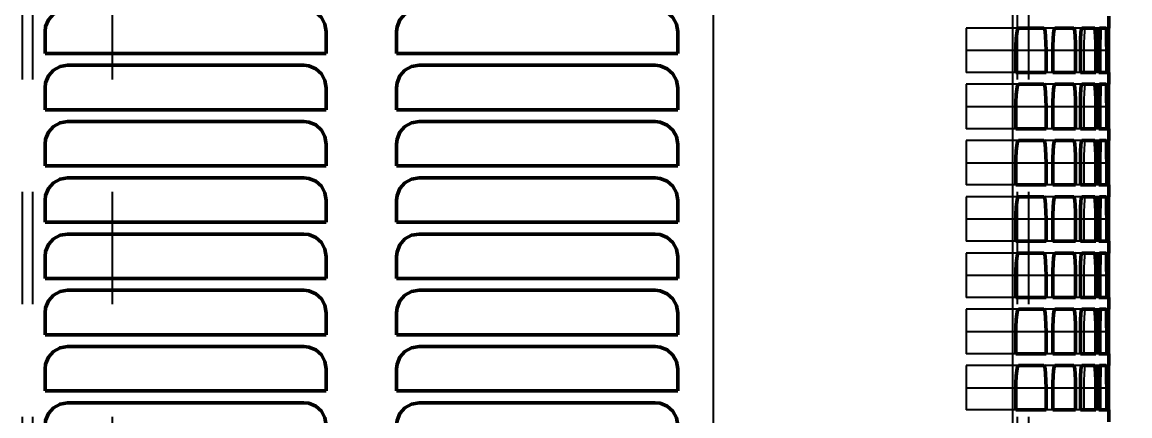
# Model space of a CAD drawing. Header units: inches. Extents: x 0 to 44.8, y 0 to 41.5.
# Drawn here: x 26.11 to 35.96, y 6.63 to 10.13 of the extents above; entities that cross this region are included whole.
import ezdxf

# ---------------------------------------------------------------- set-up
doc = ezdxf.new("R2010")
doc.units = ezdxf.units.IN
doc.header["$MEASUREMENT"] = 0
doc.linetypes.add('Dashed', pattern=[2, 1, -1])
for name, color, linetype, lineweight in [('AM_0', 7, 'Continuous', 50), ('AM_4', 3, 'Continuous', 25), ('AM_5', 3, 'Continuous', 25), ('AM_9', 6, 'Dashed', 25)]:
    doc.layers.add(name, color=color, linetype=linetype, lineweight=lineweight)
doc.dimstyles.get("Standard").update_dxf_attribs({"dimtxt": 0.18, "dimasz": 0.18, "dimexe": 0.18, "dimexo": 0.0625, "dimgap": 0.09, "dimtad": 0, "dimtih": 1, "dimtoh": 1, "dimdec": 4, "dimzin": 0, "dimdsep": 46, "dimtxsty": 'Standard', "dimcen": 0.09, "dimadec": 0, "dimazin": 0, "dimtfac": 1, "dimtdec": 4, "dimtofl": 0, "dimtmove": 0, "dimatfit": 3, "dimfxl": 1, "dimtolj": 1, "dimtzin": 0, "dimarcsym": 0})

# ---------------------------------------------------------------- blocks, each defined once
blk = doc.blocks.new('*D1')
at = {"layer": 'AM_5', "color": 0, "lineweight": -2}
for p, q in [((35.5, 41.5), (41.77, 41.5)), ((41.77, 39.5), (41.77, 26.3846)), ((41.77, 2), (41.77, 15.1154)), ((32.11, 0), (41.77, 0))]:
    blk.add_line(p, q, dxfattribs=at)
at = {"layer": 'AM_5', "color": 0}
for points in [[(42.1033, 39.5), (41.4367, 39.5), (41.77, 41.5)], [(41.4367, 2), (42.1033, 2), (41.77, 0)]]:
    blk.add_solid(points, dxfattribs=at)
at = {"layer": 'Defpoints', "color": 0}
for p in [(35.5, 41.5), (32.11, 0), (41.77, 0)]:
    blk.add_point(p, dxfattribs=at)
at = {"layer": 'AM_5', "color": 0, "insert": (41.77, 20.75), "char_height": 2, "attachment_point": 5, "rotation": 90}
blk.add_mtext('\\A1;41.5 in', dxfattribs=at)

msp = doc.modelspace()

# ---------------------------------------------------------------- linework, layer by layer
at = {"layer": 'AM_0'}
for p, q in [((35.77, 10.186), (35.77, 10.081)), ((26.311, 10.05), (26.311, 9.855)), ((28.811, 9.855), (28.811, 10.05)), ((29.436, 10.05), (29.436, 9.855)), ((31.936, 9.855), (31.936, 10.05)), ((35.19224, 10.081), (34.9658, 10.081)), ((35.4597, 10.081), (35.28911, 10.081)), ((35.64448, 10.081), (35.5294, 10.081)), ((35.74699, 10.081), (35.68716, 10.081)), ((35.77, 10.081), (35.76273, 10.081)), ((26.311, 9.855), (28.811, 9.855)), ((29.436, 9.855), (31.936, 9.855)), ((34.94226, 9.881), (34.94226, 9.686)), ((35.21185, 9.686), (35.21185, 9.881)), ((35.27091, 9.881), (35.27091, 9.686)), ((35.474, 9.686), (35.474, 9.881)), ((35.51649, 9.881), (35.51649, 9.686)), ((35.65351, 9.686), (35.65351, 9.881)), ((35.67953, 9.881), (35.67953, 9.686)), ((35.75075, 9.686), (35.75075, 9.881)), ((35.76035, 9.881), (35.76035, 9.686)), ((35.76593, 9.686), (35.76593, 9.881)), ((28.611, 9.75), (26.511, 9.75)), ((31.736, 9.75), (29.636, 9.75)), ((34.94226, 9.686), (35.21185, 9.686)), ((35.27091, 9.686), (35.474, 9.686)), ((35.51649, 9.686), (35.65351, 9.686)), ((35.67953, 9.686), (35.75075, 9.686)), ((35.76035, 9.686), (35.77, 9.686)), ((35.77, 9.686), (35.77, 9.581)), ((35.19224, 9.581), (34.9658, 9.581)), ((35.4597, 9.581), (35.28911, 9.581)), ((35.64448, 9.581), (35.5294, 9.581)), ((35.74699, 9.581), (35.68716, 9.581)), ((35.77, 9.581), (35.76273, 9.581)), ((26.311, 9.55), (26.311, 9.355)), ((28.811, 9.355), (28.811, 9.55)), ((29.436, 9.55), (29.436, 9.355)), ((31.936, 9.355), (31.936, 9.55)), ((34.94226, 9.381), (34.94226, 9.186)), ((35.21185, 9.186), (35.21185, 9.381)), ((35.27091, 9.381), (35.27091, 9.186)), ((35.474, 9.186), (35.474, 9.381)), ((35.51649, 9.381), (35.51649, 9.186)), ((35.65351, 9.186), (35.65351, 9.381)), ((35.67953, 9.381), (35.67953, 9.186)), ((35.75075, 9.186), (35.75075, 9.381)), ((35.76035, 9.381), (35.76035, 9.186)), ((35.76593, 9.186), (35.76593, 9.381)), ((26.311, 9.355), (28.811, 9.355)), ((29.436, 9.355), (31.936, 9.355)), ((28.611, 9.25), (26.511, 9.25)), ((31.736, 9.25), (29.636, 9.25)), ((34.94226, 9.186), (35.21185, 9.186)), ((35.27091, 9.186), (35.474, 9.186)), ((35.51649, 9.186), (35.65351, 9.186)), ((35.67953, 9.186), (35.75075, 9.186)), ((35.76035, 9.186), (35.77, 9.186)), ((35.77, 9.186), (35.77, 9.081)), ((35.19224, 9.081), (34.9658, 9.081)), ((35.4597, 9.081), (35.28911, 9.081)), ((35.64448, 9.081), (35.5294, 9.081)), ((35.74699, 9.081), (35.68716, 9.081)), ((35.77, 9.081), (35.76273, 9.081)), ((26.311, 9.05), (26.311, 8.855)), ((28.811, 8.855), (28.811, 9.05)), ((29.436, 9.05), (29.436, 8.855)), ((31.936, 8.855), (31.936, 9.05)), ((34.94226, 8.881), (34.94226, 8.686)), ((35.21185, 8.686), (35.21185, 8.881)), ((35.27091, 8.881), (35.27091, 8.686)), ((35.474, 8.686), (35.474, 8.881)), ((35.51649, 8.881), (35.51649, 8.686)), ((35.65351, 8.686), (35.65351, 8.881)), ((35.67953, 8.881), (35.67953, 8.686)), ((35.75075, 8.686), (35.75075, 8.881)), ((35.76035, 8.881), (35.76035, 8.686)), ((35.76593, 8.686), (35.76593, 8.881)), ((26.311, 8.855), (28.811, 8.855)), ((29.436, 8.855), (31.936, 8.855)), ((28.611, 8.75), (26.511, 8.75)), ((31.736, 8.75), (29.636, 8.75)), ((34.94226, 8.686), (35.21185, 8.686)), ((35.27091, 8.686), (35.474, 8.686)), ((35.51649, 8.686), (35.65351, 8.686)), ((35.67953, 8.686), (35.75075, 8.686)), ((35.76035, 8.686), (35.77, 8.686)), ((35.77, 8.686), (35.77, 8.581)), ((35.19224, 8.581), (34.9658, 8.581)), ((35.4597, 8.581), (35.28911, 8.581)), ((35.64448, 8.581), (35.5294, 8.581)), ((35.74699, 8.581), (35.68716, 8.581)), ((35.77, 8.581), (35.76273, 8.581)), ((26.311, 8.55), (26.311, 8.355)), ((28.811, 8.355), (28.811, 8.55)), ((29.436, 8.55), (29.436, 8.355)), ((31.936, 8.355), (31.936, 8.55)), ((34.94226, 8.381), (34.94226, 8.186)), ((35.21185, 8.186), (35.21185, 8.381)), ((35.27091, 8.381), (35.27091, 8.186)), ((35.474, 8.186), (35.474, 8.381)), ((35.51649, 8.381), (35.51649, 8.186)), ((35.65351, 8.186), (35.65351, 8.381)), ((35.67953, 8.381), (35.67953, 8.186)), ((35.75075, 8.186), (35.75075, 8.381)), ((35.76035, 8.381), (35.76035, 8.186)), ((35.76593, 8.186), (35.76593, 8.381)), ((26.311, 8.355), (28.811, 8.355)), ((29.436, 8.355), (31.936, 8.355)), ((28.611, 8.25), (26.511, 8.25)), ((31.736, 8.25), (29.636, 8.25)), ((34.94226, 8.186), (35.21185, 8.186)), ((35.27091, 8.186), (35.474, 8.186)), ((35.51649, 8.186), (35.65351, 8.186)), ((35.67953, 8.186), (35.75075, 8.186)), ((35.76035, 8.186), (35.77, 8.186)), ((35.77, 8.186), (35.77, 8.081)), ((35.19224, 8.081), (34.9658, 8.081)), ((35.4597, 8.081), (35.28911, 8.081)), ((35.64448, 8.081), (35.5294, 8.081)), ((35.74699, 8.081), (35.68716, 8.081)), ((35.77, 8.081), (35.76273, 8.081)), ((26.311, 8.05), (26.311, 7.855)), ((28.811, 7.855), (28.811, 8.05)), ((29.436, 8.05), (29.436, 7.855)), ((31.936, 7.855), (31.936, 8.05)), ((34.94226, 7.881), (34.94226, 7.686)), ((35.21185, 7.686), (35.21185, 7.881)), ((35.27091, 7.881), (35.27091, 7.686)), ((35.474, 7.686), (35.474, 7.881)), ((35.51649, 7.881), (35.51649, 7.686)), ((35.65351, 7.686), (35.65351, 7.881)), ((35.67953, 7.881), (35.67953, 7.686)), ((35.75075, 7.686), (35.75075, 7.881)), ((35.76035, 7.881), (35.76035, 7.686)), ((35.76593, 7.686), (35.76593, 7.881)), ((26.311, 7.855), (28.811, 7.855)), ((29.436, 7.855), (31.936, 7.855)), ((28.611, 7.75), (26.511, 7.75)), ((31.736, 7.75), (29.636, 7.75)), ((34.94226, 7.686), (35.21185, 7.686)), ((35.27091, 7.686), (35.474, 7.686)), ((35.51649, 7.686), (35.65351, 7.686)), ((35.67953, 7.686), (35.75075, 7.686)), ((35.76035, 7.686), (35.77, 7.686)), ((35.77, 7.686), (35.77, 7.581)), ((26.311, 7.55), (26.311, 7.355)), ((28.811, 7.355), (28.811, 7.55)), ((29.436, 7.55), (29.436, 7.355)), ((31.936, 7.355), (31.936, 7.55)), ((35.19224, 7.581), (34.9658, 7.581)), ((35.4597, 7.581), (35.28911, 7.581)), ((35.64448, 7.581), (35.5294, 7.581)), ((35.74699, 7.581), (35.68716, 7.581)), ((35.77, 7.581), (35.76273, 7.581)), ((26.311, 7.355), (28.811, 7.355)), ((29.436, 7.355), (31.936, 7.355)), ((34.94226, 7.381), (34.94226, 7.186)), ((35.21185, 7.186), (35.21185, 7.381)), ((35.27091, 7.381), (35.27091, 7.186)), ((35.474, 7.186), (35.474, 7.381)), ((35.51649, 7.381), (35.51649, 7.186)), ((35.65351, 7.186), (35.65351, 7.381)), ((35.67953, 7.381), (35.67953, 7.186)), ((35.75075, 7.186), (35.75075, 7.381)), ((35.76035, 7.381), (35.76035, 7.186)), ((35.76593, 7.186), (35.76593, 7.381)), ((28.611, 7.25), (26.511, 7.25)), ((31.736, 7.25), (29.636, 7.25)), ((34.94226, 7.186), (35.21185, 7.186)), ((35.27091, 7.186), (35.474, 7.186)), ((35.51649, 7.186), (35.65351, 7.186)), ((35.67953, 7.186), (35.75075, 7.186)), ((35.76035, 7.186), (35.77, 7.186)), ((35.77, 7.186), (35.77, 7.081)), ((26.311, 7.05), (26.311, 6.855)), ((28.811, 6.855), (28.811, 7.05)), ((29.436, 7.05), (29.436, 6.855)), ((31.936, 6.855), (31.936, 7.05)), ((35.19224, 7.081), (34.9658, 7.081)), ((35.4597, 7.081), (35.28911, 7.081)), ((35.64448, 7.081), (35.5294, 7.081)), ((35.74699, 7.081), (35.68716, 7.081)), ((35.77, 7.081), (35.76273, 7.081)), ((26.311, 6.855), (28.811, 6.855)), ((29.436, 6.855), (31.936, 6.855)), ((34.94226, 6.881), (34.94226, 6.686)), ((35.21185, 6.686), (35.21185, 6.881)), ((35.27091, 6.881), (35.27091, 6.686)), ((35.474, 6.686), (35.474, 6.881)), ((35.51649, 6.881), (35.51649, 6.686)), ((35.65351, 6.686), (35.65351, 6.881)), ((35.67953, 6.881), (35.67953, 6.686)), ((35.75075, 6.686), (35.75075, 6.881)), ((35.76035, 6.881), (35.76035, 6.686)), ((35.76593, 6.686), (35.76593, 6.881)), ((28.611, 6.75), (26.511, 6.75)), ((31.736, 6.75), (29.636, 6.75)), ((34.94226, 6.686), (35.21185, 6.686)), ((35.27091, 6.686), (35.474, 6.686)), ((35.51649, 6.686), (35.65351, 6.686)), ((35.67953, 6.686), (35.75075, 6.686)), ((35.76035, 6.686), (35.77, 6.686)), ((35.77, 6.686), (35.77, 6.581))]:
    msp.add_line(p, q, dxfattribs=at)
for points in [[(26.511, 10.25), (26.44468, 10.23868), (26.38582, 10.20598), (26.34117, 10.15563), (26.31577, 10.09343), (26.311, 10.05)], [(28.811, 10.05), (28.7998, 10.116), (28.76748, 10.17455), (28.71764, 10.2192), (28.65567, 10.24495), (28.611, 10.25)], [(29.636, 10.25), (29.56956, 10.23864), (29.51061, 10.20582), (29.46596, 10.15529), (29.44068, 10.09301), (29.436, 10.05)], [(31.936, 10.05), (31.92484, 10.11586), (31.89269, 10.1743), (31.84305, 10.21894), (31.78119, 10.24483), (31.736, 10.25)], [(34.9658, 10.081), (34.95801, 10.0696), (34.95106, 10.03665), (34.94579, 9.98596), (34.94281, 9.92359), (34.94226, 9.881)], [(35.21185, 9.881), (35.21076, 9.94697), (35.20761, 10.0055), (35.20275, 10.05014), (35.19666, 10.07592), (35.19224, 10.081)], [(35.28911, 10.081), (35.28311, 10.06965), (35.27775, 10.03686), (35.27366, 9.98638), (35.27134, 9.92412), (35.27091, 9.881)], [(35.474, 9.881), (35.4732, 9.94708), (35.4709, 10.0057), (35.46735, 10.05035), (35.4629, 10.07601), (35.4597, 10.081)], [(35.5294, 10.081), (35.52516, 10.06969), (35.52136, 10.03702), (35.51846, 9.9867), (35.51681, 9.92451), (35.51649, 9.881)], [(35.65351, 9.881), (35.65301, 9.94715), (35.65156, 10.00585), (35.64931, 10.0505), (35.6465, 10.07608), (35.64448, 10.081)], [(35.68716, 10.081), (35.68467, 10.06971), (35.68243, 10.03712), (35.68071, 9.9869), (35.67972, 9.92476), (35.67953, 9.881)], [(35.75075, 9.881), (35.75055, 9.94719), (35.74996, 10.00592), (35.74902, 10.05057), (35.74784, 10.07611), (35.74699, 10.081)], [(35.76273, 10.081), (35.76198, 10.06972), (35.76128, 10.03717), (35.76073, 9.987), (35.76041, 9.92489), (35.76035, 9.881)], [(35.76593, 9.881), (35.76603, 9.9472), (35.76629, 10.00594), (35.76667, 10.05059), (35.76712, 10.07612), (35.76742, 10.081)], [(26.511, 9.75), (26.44468, 9.73868), (26.38582, 9.70598), (26.34117, 9.65563), (26.31577, 9.59343), (26.311, 9.55)], [(28.811, 9.55), (28.7998, 9.616), (28.76748, 9.67455), (28.71764, 9.7192), (28.65567, 9.74495), (28.611, 9.75)], [(29.636, 9.75), (29.56956, 9.73864), (29.51061, 9.70582), (29.46596, 9.65529), (29.44068, 9.59301), (29.436, 9.55)], [(31.936, 9.55), (31.92484, 9.61586), (31.89269, 9.6743), (31.84305, 9.71894), (31.78119, 9.74483), (31.736, 9.75)], [(34.9658, 9.581), (34.95801, 9.5696), (34.95106, 9.53665), (34.94579, 9.48596), (34.94281, 9.42359), (34.94226, 9.381)], [(35.21185, 9.381), (35.21076, 9.44697), (35.20761, 9.5055), (35.20275, 9.55014), (35.19666, 9.57592), (35.19224, 9.581)], [(35.28911, 9.581), (35.28311, 9.56965), (35.27775, 9.53686), (35.27366, 9.48638), (35.27134, 9.42412), (35.27091, 9.381)], [(35.474, 9.381), (35.4732, 9.44708), (35.4709, 9.5057), (35.46735, 9.55035), (35.4629, 9.57601), (35.4597, 9.581)], [(35.5294, 9.581), (35.52516, 9.56969), (35.52136, 9.53702), (35.51846, 9.4867), (35.51681, 9.42451), (35.51649, 9.381)], [(35.65351, 9.381), (35.65301, 9.44715), (35.65156, 9.50585), (35.64931, 9.5505), (35.6465, 9.57608), (35.64448, 9.581)], [(35.68716, 9.581), (35.68467, 9.56971), (35.68243, 9.53712), (35.68071, 9.4869), (35.67972, 9.42476), (35.67953, 9.381)], [(35.75075, 9.381), (35.75055, 9.44719), (35.74996, 9.50592), (35.74902, 9.55057), (35.74784, 9.57611), (35.74699, 9.581)], [(35.76273, 9.581), (35.76198, 9.56972), (35.76128, 9.53717), (35.76073, 9.487), (35.76041, 9.42489), (35.76035, 9.381)], [(35.76593, 9.381), (35.76603, 9.4472), (35.76629, 9.50594), (35.76667, 9.55059), (35.76712, 9.57612), (35.76742, 9.581)], [(26.511, 9.25), (26.44468, 9.23868), (26.38582, 9.20598), (26.34117, 9.15563), (26.31577, 9.09343), (26.311, 9.05)], [(28.811, 9.05), (28.7998, 9.116), (28.76748, 9.17455), (28.71764, 9.2192), (28.65567, 9.24495), (28.611, 9.25)], [(29.636, 9.25), (29.56956, 9.23864), (29.51061, 9.20582), (29.46596, 9.15529), (29.44068, 9.09301), (29.436, 9.05)], [(31.936, 9.05), (31.92484, 9.11586), (31.89269, 9.1743), (31.84305, 9.21894), (31.78119, 9.24483), (31.736, 9.25)], [(34.9658, 9.081), (34.95801, 9.0696), (34.95106, 9.03665), (34.94579, 8.98596), (34.94281, 8.92359), (34.94226, 8.881)], [(35.21185, 8.881), (35.21076, 8.94697), (35.20761, 9.0055), (35.20275, 9.05014), (35.19666, 9.07592), (35.19224, 9.081)], [(35.28911, 9.081), (35.28311, 9.06965), (35.27775, 9.03686), (35.27366, 8.98638), (35.27134, 8.92412), (35.27091, 8.881)], [(35.474, 8.881), (35.4732, 8.94708), (35.4709, 9.0057), (35.46735, 9.05035), (35.4629, 9.07601), (35.4597, 9.081)], [(35.5294, 9.081), (35.52516, 9.06969), (35.52136, 9.03702), (35.51846, 8.9867), (35.51681, 8.92451), (35.51649, 8.881)], [(35.65351, 8.881), (35.65301, 8.94715), (35.65156, 9.00585), (35.64931, 9.0505), (35.6465, 9.07608), (35.64448, 9.081)], [(35.68716, 9.081), (35.68467, 9.06971), (35.68243, 9.03712), (35.68071, 8.9869), (35.67972, 8.92476), (35.67953, 8.881)], [(35.75075, 8.881), (35.75055, 8.94719), (35.74996, 9.00592), (35.74902, 9.05057), (35.74784, 9.07611), (35.74699, 9.081)], [(35.76273, 9.081), (35.76198, 9.06972), (35.76128, 9.03717), (35.76073, 8.987), (35.76041, 8.92489), (35.76035, 8.881)], [(35.76593, 8.881), (35.76603, 8.9472), (35.76629, 9.00594), (35.76667, 9.05059), (35.76712, 9.07612), (35.76742, 9.081)], [(26.511, 8.75), (26.44468, 8.73868), (26.38582, 8.70598), (26.34117, 8.65563), (26.31577, 8.59343), (26.311, 8.55)], [(28.811, 8.55), (28.7998, 8.616), (28.76748, 8.67455), (28.71764, 8.7192), (28.65567, 8.74495), (28.611, 8.75)], [(29.636, 8.75), (29.56956, 8.73864), (29.51061, 8.70582), (29.46596, 8.65529), (29.44068, 8.59301), (29.436, 8.55)], [(31.936, 8.55), (31.92484, 8.61586), (31.89269, 8.6743), (31.84305, 8.71894), (31.78119, 8.74483), (31.736, 8.75)], [(34.9658, 8.581), (34.95801, 8.5696), (34.95106, 8.53665), (34.94579, 8.48596), (34.94281, 8.42359), (34.94226, 8.381)], [(35.21185, 8.381), (35.21076, 8.44697), (35.20761, 8.5055), (35.20275, 8.55014), (35.19666, 8.57592), (35.19224, 8.581)], [(35.28911, 8.581), (35.28311, 8.56965), (35.27775, 8.53686), (35.27366, 8.48638), (35.27134, 8.42412), (35.27091, 8.381)], [(35.474, 8.381), (35.4732, 8.44708), (35.4709, 8.5057), (35.46735, 8.55035), (35.4629, 8.57601), (35.4597, 8.581)], [(35.5294, 8.581), (35.52516, 8.56969), (35.52136, 8.53702), (35.51846, 8.4867), (35.51681, 8.42451), (35.51649, 8.381)], [(35.65351, 8.381), (35.65301, 8.44715), (35.65156, 8.50585), (35.64931, 8.5505), (35.6465, 8.57608), (35.64448, 8.581)], [(35.68716, 8.581), (35.68467, 8.56971), (35.68243, 8.53712), (35.68071, 8.4869), (35.67972, 8.42476), (35.67953, 8.381)], [(35.75075, 8.381), (35.75055, 8.44719), (35.74996, 8.50592), (35.74902, 8.55057), (35.74784, 8.57611), (35.74699, 8.581)], [(35.76273, 8.581), (35.76198, 8.56972), (35.76128, 8.53717), (35.76073, 8.487), (35.76041, 8.42489), (35.76035, 8.381)], [(35.76593, 8.381), (35.76603, 8.4472), (35.76629, 8.50594), (35.76667, 8.55059), (35.76712, 8.57612), (35.76742, 8.581)], [(26.511, 8.25), (26.44468, 8.23868), (26.38582, 8.20598), (26.34117, 8.15563), (26.31577, 8.09343), (26.311, 8.05)], [(28.811, 8.05), (28.7998, 8.116), (28.76748, 8.17455), (28.71764, 8.2192), (28.65567, 8.24495), (28.611, 8.25)], [(29.636, 8.25), (29.56956, 8.23864), (29.51061, 8.20582), (29.46596, 8.15529), (29.44068, 8.09301), (29.436, 8.05)], [(31.936, 8.05), (31.92484, 8.11586), (31.89269, 8.1743), (31.84305, 8.21894), (31.78119, 8.24483), (31.736, 8.25)], [(34.9658, 8.081), (34.95801, 8.0696), (34.95106, 8.03665), (34.94579, 7.98596), (34.94281, 7.92359), (34.94226, 7.881)], [(35.21185, 7.881), (35.21076, 7.94697), (35.20761, 8.0055), (35.20275, 8.05014), (35.19666, 8.07592), (35.19224, 8.081)], [(35.28911, 8.081), (35.28311, 8.06965), (35.27775, 8.03686), (35.27366, 7.98638), (35.27134, 7.92412), (35.27091, 7.881)], [(35.474, 7.881), (35.4732, 7.94708), (35.4709, 8.0057), (35.46735, 8.05035), (35.4629, 8.07601), (35.4597, 8.081)], [(35.5294, 8.081), (35.52516, 8.06969), (35.52136, 8.03702), (35.51846, 7.9867), (35.51681, 7.92451), (35.51649, 7.881)], [(35.65351, 7.881), (35.65301, 7.94715), (35.65156, 8.00585), (35.64931, 8.0505), (35.6465, 8.07608), (35.64448, 8.081)], [(35.68716, 8.081), (35.68467, 8.06971), (35.68243, 8.03712), (35.68071, 7.9869), (35.67972, 7.92476), (35.67953, 7.881)], [(35.75075, 7.881), (35.75055, 7.94719), (35.74996, 8.00592), (35.74902, 8.05057), (35.74784, 8.07611), (35.74699, 8.081)], [(35.76273, 8.081), (35.76198, 8.06972), (35.76128, 8.03717), (35.76073, 7.987), (35.76041, 7.92489), (35.76035, 7.881)], [(35.76593, 7.881), (35.76603, 7.9472), (35.76629, 8.00594), (35.76667, 8.05059), (35.76712, 8.07612), (35.76742, 8.081)], [(26.511, 7.75), (26.44468, 7.73868), (26.38582, 7.70598), (26.34117, 7.65563), (26.31577, 7.59343), (26.311, 7.55)], [(28.811, 7.55), (28.7998, 7.616), (28.76748, 7.67455), (28.71764, 7.7192), (28.65567, 7.74495), (28.611, 7.75)], [(29.636, 7.75), (29.56956, 7.73864), (29.51061, 7.70582), (29.46596, 7.65529), (29.44068, 7.59301), (29.436, 7.55)], [(31.936, 7.55), (31.92484, 7.61586), (31.89269, 7.6743), (31.84305, 7.71894), (31.78119, 7.74483), (31.736, 7.75)], [(34.9658, 7.581), (34.95801, 7.5696), (34.95106, 7.53665), (34.94579, 7.48596), (34.94281, 7.42359), (34.94226, 7.381)], [(35.21185, 7.381), (35.21076, 7.44697), (35.20761, 7.5055), (35.20275, 7.55014), (35.19666, 7.57592), (35.19224, 7.581)], [(35.28911, 7.581), (35.28311, 7.56965), (35.27775, 7.53686), (35.27366, 7.48638), (35.27134, 7.42412), (35.27091, 7.381)], [(35.474, 7.381), (35.4732, 7.44708), (35.4709, 7.5057), (35.46735, 7.55035), (35.4629, 7.57601), (35.4597, 7.581)], [(35.5294, 7.581), (35.52516, 7.56969), (35.52136, 7.53702), (35.51846, 7.4867), (35.51681, 7.42451), (35.51649, 7.381)], [(35.65351, 7.381), (35.65301, 7.44715), (35.65156, 7.50585), (35.64931, 7.5505), (35.6465, 7.57608), (35.64448, 7.581)], [(35.68716, 7.581), (35.68467, 7.56971), (35.68243, 7.53712), (35.68071, 7.4869), (35.67972, 7.42476), (35.67953, 7.381)], [(35.75075, 7.381), (35.75055, 7.44719), (35.74996, 7.50592), (35.74902, 7.55057), (35.74784, 7.57611), (35.74699, 7.581)], [(35.76273, 7.581), (35.76198, 7.56972), (35.76128, 7.53717), (35.76073, 7.487), (35.76041, 7.42489), (35.76035, 7.381)], [(35.76593, 7.381), (35.76603, 7.4472), (35.76629, 7.50594), (35.76667, 7.55059), (35.76712, 7.57612), (35.76742, 7.581)], [(26.511, 7.25), (26.44468, 7.23868), (26.38582, 7.20598), (26.34117, 7.15563), (26.31577, 7.09343), (26.311, 7.05)], [(28.811, 7.05), (28.7998, 7.116), (28.76748, 7.17455), (28.71764, 7.2192), (28.65567, 7.24495), (28.611, 7.25)], [(29.636, 7.25), (29.56956, 7.23864), (29.51061, 7.20582), (29.46596, 7.15529), (29.44068, 7.09301), (29.436, 7.05)], [(31.936, 7.05), (31.92484, 7.11586), (31.89269, 7.1743), (31.84305, 7.21894), (31.78119, 7.24483), (31.736, 7.25)], [(34.9658, 7.081), (34.95801, 7.0696), (34.95106, 7.03665), (34.94579, 6.98596), (34.94281, 6.92359), (34.94226, 6.881)], [(35.21185, 6.881), (35.21076, 6.94697), (35.20761, 7.0055), (35.20275, 7.05014), (35.19666, 7.07592), (35.19224, 7.081)], [(35.28911, 7.081), (35.28311, 7.06965), (35.27775, 7.03686), (35.27366, 6.98638), (35.27134, 6.92412), (35.27091, 6.881)], [(35.474, 6.881), (35.4732, 6.94708), (35.4709, 7.0057), (35.46735, 7.05035), (35.4629, 7.07601), (35.4597, 7.081)], [(35.5294, 7.081), (35.52516, 7.06969), (35.52136, 7.03702), (35.51846, 6.9867), (35.51681, 6.92451), (35.51649, 6.881)], [(35.65351, 6.881), (35.65301, 6.94715), (35.65156, 7.00585), (35.64931, 7.0505), (35.6465, 7.07608), (35.64448, 7.081)], [(35.68716, 7.081), (35.68467, 7.06971), (35.68243, 7.03712), (35.68071, 6.9869), (35.67972, 6.92476), (35.67953, 6.881)], [(35.75075, 6.881), (35.75055, 6.94719), (35.74996, 7.00592), (35.74902, 7.05057), (35.74784, 7.07611), (35.74699, 7.081)], [(35.76273, 7.081), (35.76198, 7.06972), (35.76128, 7.03717), (35.76073, 6.987), (35.76041, 6.92489), (35.76035, 6.881)], [(35.76593, 6.881), (35.76603, 6.9472), (35.76629, 7.00594), (35.76667, 7.05059), (35.76712, 7.07612), (35.76742, 7.081)], [(26.511, 6.75), (26.44468, 6.73868), (26.38582, 6.70598), (26.34117, 6.65563), (26.31577, 6.59343), (26.311, 6.55)], [(28.811, 6.55), (28.7998, 6.616), (28.76748, 6.67455), (28.71764, 6.7192), (28.65567, 6.74495), (28.611, 6.75)], [(29.636, 6.75), (29.56956, 6.73864), (29.51061, 6.70582), (29.46596, 6.65529), (29.44068, 6.59301), (29.436, 6.55)], [(31.936, 6.55), (31.92484, 6.61586), (31.89269, 6.6743), (31.84305, 6.71894), (31.78119, 6.74483), (31.736, 6.75)]]:
    msp.add_lwpolyline(points, dxfattribs=at)
at = {"layer": 'AM_4'}
for p, q in [((32.2511, 41.5), (32.2511, 1.625)), ((34.91416, 41.5), (34.91416, 1.625)), ((35.21185, 9.881), (34.94226, 9.881)), ((35.474, 9.881), (35.27091, 9.881)), ((35.65351, 9.881), (35.51649, 9.881)), ((35.75075, 9.881), (35.67953, 9.881)), ((35.76593, 9.881), (35.76035, 9.881)), ((35.21185, 9.381), (34.94226, 9.381)), ((35.474, 9.381), (35.27091, 9.381)), ((35.65351, 9.381), (35.51649, 9.381)), ((35.75075, 9.381), (35.67953, 9.381)), ((35.76593, 9.381), (35.76035, 9.381)), ((35.21185, 8.881), (34.94226, 8.881)), ((35.474, 8.881), (35.27091, 8.881)), ((35.65351, 8.881), (35.51649, 8.881)), ((35.75075, 8.881), (35.67953, 8.881)), ((35.76593, 8.881), (35.76035, 8.881)), ((35.21185, 8.381), (34.94226, 8.381)), ((35.474, 8.381), (35.27091, 8.381)), ((35.65351, 8.381), (35.51649, 8.381)), ((35.75075, 8.381), (35.67953, 8.381)), ((35.76593, 8.381), (35.76035, 8.381)), ((35.21185, 7.881), (34.94226, 7.881)), ((35.474, 7.881), (35.27091, 7.881)), ((35.65351, 7.881), (35.51649, 7.881)), ((35.75075, 7.881), (35.67953, 7.881)), ((35.76593, 7.881), (35.76035, 7.881)), ((35.21185, 7.381), (34.94226, 7.381)), ((35.474, 7.381), (35.27091, 7.381)), ((35.65351, 7.381), (35.51649, 7.381)), ((35.75075, 7.381), (35.67953, 7.381)), ((35.76593, 7.381), (35.76035, 7.381)), ((35.21185, 6.881), (34.94226, 6.881)), ((35.474, 6.881), (35.27091, 6.881)), ((35.65351, 6.881), (35.51649, 6.881)), ((35.75075, 6.881), (35.67953, 6.881)), ((35.76593, 6.881), (35.76035, 6.881))]:
    msp.add_line(p, q, dxfattribs=at)
at = {"layer": 'AM_9'}
for p, q in [((26.10681, 14.625), (26.10681, 2.375)), ((26.2, 14.625), (26.2, 2.375)), ((26.90711, 14.625), (26.90711, 2.375)), ((34.95546, 14.625), (34.95546, 2.375)), ((35.05486, 14.625), (35.05486, 2.375)), ((34.5, 10.081), (34.5, 9.686)), ((34.9658, 10.081), (34.5, 10.081)), ((35.28911, 10.081), (35.19224, 10.081)), ((35.5294, 10.081), (35.4597, 10.081)), ((35.68716, 10.081), (35.64448, 10.081)), ((35.76273, 10.081), (35.74699, 10.081)), ((34.94226, 9.881), (34.5, 9.881)), ((35.27091, 9.881), (35.21185, 9.881)), ((35.51649, 9.881), (35.474, 9.881)), ((35.55007, 9.686), (35.55007, 9.881)), ((35.67953, 9.881), (35.65351, 9.881)), ((35.67586, 9.881), (35.67586, 9.686)), ((35.69909, 9.686), (35.69909, 9.881)), ((35.76035, 9.881), (35.75075, 9.881)), ((35.75913, 9.881), (35.75913, 9.686)), ((34.94226, 9.686), (34.5, 9.686)), ((35.27091, 9.686), (35.21185, 9.686)), ((35.51649, 9.686), (35.474, 9.686)), ((35.67953, 9.686), (35.65351, 9.686)), ((35.76035, 9.686), (35.75075, 9.686)), ((34.5, 9.581), (34.5, 9.186)), ((34.9658, 9.581), (34.5, 9.581)), ((35.28911, 9.581), (35.19224, 9.581)), ((35.5294, 9.581), (35.4597, 9.581)), ((35.68716, 9.581), (35.64448, 9.581)), ((35.76273, 9.581), (35.74699, 9.581)), ((34.94226, 9.381), (34.5, 9.381)), ((35.27091, 9.381), (35.21185, 9.381)), ((35.51649, 9.381), (35.474, 9.381)), ((35.55007, 9.186), (35.55007, 9.381)), ((35.67953, 9.381), (35.65351, 9.381)), ((35.67586, 9.381), (35.67586, 9.186)), ((35.69909, 9.186), (35.69909, 9.381)), ((35.76035, 9.381), (35.75075, 9.381)), ((35.75913, 9.381), (35.75913, 9.186)), ((34.94226, 9.186), (34.5, 9.186)), ((35.27091, 9.186), (35.21185, 9.186)), ((35.51649, 9.186), (35.474, 9.186)), ((35.67953, 9.186), (35.65351, 9.186)), ((35.76035, 9.186), (35.75075, 9.186)), ((34.5, 9.081), (34.5, 8.686)), ((34.9658, 9.081), (34.5, 9.081)), ((35.28911, 9.081), (35.19224, 9.081)), ((35.5294, 9.081), (35.4597, 9.081)), ((35.68716, 9.081), (35.64448, 9.081)), ((35.76273, 9.081), (35.74699, 9.081)), ((34.94226, 8.881), (34.5, 8.881)), ((35.27091, 8.881), (35.21185, 8.881)), ((35.51649, 8.881), (35.474, 8.881)), ((35.55007, 8.686), (35.55007, 8.881)), ((35.67953, 8.881), (35.65351, 8.881)), ((35.67586, 8.881), (35.67586, 8.686)), ((35.69909, 8.686), (35.69909, 8.881)), ((35.76035, 8.881), (35.75075, 8.881)), ((35.75913, 8.881), (35.75913, 8.686)), ((34.94226, 8.686), (34.5, 8.686)), ((35.27091, 8.686), (35.21185, 8.686)), ((35.51649, 8.686), (35.474, 8.686)), ((35.67953, 8.686), (35.65351, 8.686)), ((35.76035, 8.686), (35.75075, 8.686)), ((34.5, 8.581), (34.5, 8.186)), ((34.9658, 8.581), (34.5, 8.581)), ((35.28911, 8.581), (35.19224, 8.581)), ((35.5294, 8.581), (35.4597, 8.581)), ((35.68716, 8.581), (35.64448, 8.581)), ((35.76273, 8.581), (35.74699, 8.581)), ((34.94226, 8.381), (34.5, 8.381)), ((35.27091, 8.381), (35.21185, 8.381)), ((35.51649, 8.381), (35.474, 8.381)), ((35.55007, 8.186), (35.55007, 8.381)), ((35.67953, 8.381), (35.65351, 8.381)), ((35.67586, 8.381), (35.67586, 8.186)), ((35.69909, 8.186), (35.69909, 8.381)), ((35.76035, 8.381), (35.75075, 8.381)), ((35.75913, 8.381), (35.75913, 8.186)), ((34.94226, 8.186), (34.5, 8.186)), ((35.27091, 8.186), (35.21185, 8.186)), ((35.51649, 8.186), (35.474, 8.186)), ((35.67953, 8.186), (35.65351, 8.186)), ((35.76035, 8.186), (35.75075, 8.186)), ((34.5, 8.081), (34.5, 7.686)), ((34.9658, 8.081), (34.5, 8.081)), ((35.28911, 8.081), (35.19224, 8.081)), ((35.5294, 8.081), (35.4597, 8.081)), ((35.68716, 8.081), (35.64448, 8.081)), ((35.76273, 8.081), (35.74699, 8.081)), ((34.94226, 7.881), (34.5, 7.881)), ((35.27091, 7.881), (35.21185, 7.881)), ((35.51649, 7.881), (35.474, 7.881)), ((35.55007, 7.686), (35.55007, 7.881)), ((35.67953, 7.881), (35.65351, 7.881)), ((35.67586, 7.881), (35.67586, 7.686)), ((35.69909, 7.686), (35.69909, 7.881)), ((35.76035, 7.881), (35.75075, 7.881)), ((35.75913, 7.881), (35.75913, 7.686)), ((34.94226, 7.686), (34.5, 7.686)), ((35.27091, 7.686), (35.21185, 7.686)), ((35.51649, 7.686), (35.474, 7.686)), ((35.67953, 7.686), (35.65351, 7.686)), ((35.76035, 7.686), (35.75075, 7.686)), ((34.5, 7.581), (34.5, 7.186)), ((34.9658, 7.581), (34.5, 7.581)), ((35.28911, 7.581), (35.19224, 7.581)), ((35.5294, 7.581), (35.4597, 7.581)), ((35.68716, 7.581), (35.64448, 7.581)), ((35.76273, 7.581), (35.74699, 7.581)), ((34.94226, 7.381), (34.5, 7.381)), ((35.27091, 7.381), (35.21185, 7.381)), ((35.51649, 7.381), (35.474, 7.381)), ((35.55007, 7.186), (35.55007, 7.381)), ((35.67953, 7.381), (35.65351, 7.381)), ((35.67586, 7.381), (35.67586, 7.186)), ((35.69909, 7.186), (35.69909, 7.381)), ((35.76035, 7.381), (35.75075, 7.381)), ((35.75913, 7.381), (35.75913, 7.186)), ((34.94226, 7.186), (34.5, 7.186)), ((35.27091, 7.186), (35.21185, 7.186)), ((35.51649, 7.186), (35.474, 7.186)), ((35.67953, 7.186), (35.65351, 7.186)), ((35.76035, 7.186), (35.75075, 7.186)), ((34.5, 7.081), (34.5, 6.686)), ((34.9658, 7.081), (34.5, 7.081)), ((35.28911, 7.081), (35.19224, 7.081)), ((35.5294, 7.081), (35.4597, 7.081)), ((35.68716, 7.081), (35.64448, 7.081)), ((35.76273, 7.081), (35.74699, 7.081)), ((34.94226, 6.881), (34.5, 6.881)), ((35.27091, 6.881), (35.21185, 6.881)), ((35.51649, 6.881), (35.474, 6.881)), ((35.55007, 6.686), (35.55007, 6.881)), ((35.67953, 6.881), (35.65351, 6.881)), ((35.67586, 6.881), (35.67586, 6.686)), ((35.69909, 6.686), (35.69909, 6.881)), ((35.76035, 6.881), (35.75075, 6.881)), ((35.75913, 6.881), (35.75913, 6.686)), ((34.94226, 6.686), (34.5, 6.686)), ((35.27091, 6.686), (35.21185, 6.686)), ((35.51649, 6.686), (35.474, 6.686)), ((35.67953, 6.686), (35.65351, 6.686)), ((35.76035, 6.686), (35.75075, 6.686))]:
    msp.add_line(p, q, dxfattribs=at)
for points in [[(35.55007, 9.881), (35.55075, 9.94711), (35.55272, 10.00577), (35.55573, 10.05042), (35.55944, 10.07604), (35.56207, 10.081)], [(35.66774, 10.081), (35.67047, 10.06971), (35.67286, 10.03711), (35.67465, 9.98689), (35.67567, 9.92475), (35.67586, 9.881)], [(35.69909, 9.881), (35.69947, 9.94717), (35.70059, 10.00588), (35.70229, 10.05053), (35.70437, 10.0761), (35.70582, 10.081)], [(35.75626, 10.081), (35.75725, 10.06972), (35.75809, 10.03717), (35.75871, 9.987), (35.75906, 9.92488), (35.75913, 9.881)], [(35.55007, 9.381), (35.55075, 9.44711), (35.55272, 9.50577), (35.55573, 9.55042), (35.55944, 9.57604), (35.56207, 9.581)], [(35.66774, 9.581), (35.67047, 9.56971), (35.67286, 9.53711), (35.67465, 9.48689), (35.67567, 9.42475), (35.67586, 9.381)], [(35.69909, 9.381), (35.69947, 9.44717), (35.70059, 9.50588), (35.70229, 9.55053), (35.70437, 9.5761), (35.70582, 9.581)], [(35.75626, 9.581), (35.75725, 9.56972), (35.75809, 9.53717), (35.75871, 9.487), (35.75906, 9.42488), (35.75913, 9.381)], [(35.55007, 8.881), (35.55075, 8.94711), (35.55272, 9.00577), (35.55573, 9.05042), (35.55944, 9.07604), (35.56207, 9.081)], [(35.66774, 9.081), (35.67047, 9.06971), (35.67286, 9.03711), (35.67465, 8.98689), (35.67567, 8.92475), (35.67586, 8.881)], [(35.69909, 8.881), (35.69947, 8.94717), (35.70059, 9.00588), (35.70229, 9.05053), (35.70437, 9.0761), (35.70582, 9.081)], [(35.75626, 9.081), (35.75725, 9.06972), (35.75809, 9.03717), (35.75871, 8.987), (35.75906, 8.92488), (35.75913, 8.881)], [(35.55007, 8.381), (35.55075, 8.44711), (35.55272, 8.50577), (35.55573, 8.55042), (35.55944, 8.57604), (35.56207, 8.581)], [(35.66774, 8.581), (35.67047, 8.56971), (35.67286, 8.53711), (35.67465, 8.48689), (35.67567, 8.42475), (35.67586, 8.381)], [(35.69909, 8.381), (35.69947, 8.44717), (35.70059, 8.50588), (35.70229, 8.55053), (35.70437, 8.5761), (35.70582, 8.581)], [(35.75626, 8.581), (35.75725, 8.56972), (35.75809, 8.53717), (35.75871, 8.487), (35.75906, 8.42488), (35.75913, 8.381)], [(35.55007, 7.881), (35.55075, 7.94711), (35.55272, 8.00577), (35.55573, 8.05042), (35.55944, 8.07604), (35.56207, 8.081)], [(35.66774, 8.081), (35.67047, 8.06971), (35.67286, 8.03711), (35.67465, 7.98689), (35.67567, 7.92475), (35.67586, 7.881)], [(35.69909, 7.881), (35.69947, 7.94717), (35.70059, 8.00588), (35.70229, 8.05053), (35.70437, 8.0761), (35.70582, 8.081)], [(35.75626, 8.081), (35.75725, 8.06972), (35.75809, 8.03717), (35.75871, 7.987), (35.75906, 7.92488), (35.75913, 7.881)], [(35.55007, 7.381), (35.55075, 7.44711), (35.55272, 7.50577), (35.55573, 7.55042), (35.55944, 7.57604), (35.56207, 7.581)], [(35.66774, 7.581), (35.67047, 7.56971), (35.67286, 7.53711), (35.67465, 7.48689), (35.67567, 7.42475), (35.67586, 7.381)], [(35.69909, 7.381), (35.69947, 7.44717), (35.70059, 7.50588), (35.70229, 7.55053), (35.70437, 7.5761), (35.70582, 7.581)], [(35.75626, 7.581), (35.75725, 7.56972), (35.75809, 7.53717), (35.75871, 7.487), (35.75906, 7.42488), (35.75913, 7.381)], [(35.55007, 6.881), (35.55075, 6.94711), (35.55272, 7.00577), (35.55573, 7.05042), (35.55944, 7.07604), (35.56207, 7.081)], [(35.66774, 7.081), (35.67047, 7.06971), (35.67286, 7.03711), (35.67465, 6.98689), (35.67567, 6.92475), (35.67586, 6.881)], [(35.69909, 6.881), (35.69947, 6.94717), (35.70059, 7.00588), (35.70229, 7.05053), (35.70437, 7.0761), (35.70582, 7.081)], [(35.75626, 7.081), (35.75725, 7.06972), (35.75809, 7.03717), (35.75871, 6.987), (35.75906, 6.92488), (35.75913, 6.881)]]:
    msp.add_lwpolyline(points, dxfattribs=at)

# ---------------------------------------------------------------- dimensions: what is measured, and where the dimension line sits
at = {"layer": 'AM_5'}
dim = msp.add_linear_dim(base=(41.77, 0), p1=(35.5, 41.5), p2=(32.11, 0), angle=90, text='41.5 in', dimstyle='Standard', override={"dimtxt": 2, "dimasz": 2, "dimexe": 0, "dimexo": 0, "dimgap": 0.6}, dxfattribs=at)
dim.commit()
dim.dimension.update_dxf_attribs({"geometry": '*D1', "text_midpoint": (41.77, 20.75), "dimtype": 160, "text_rotation": 90})

doc.saveas('drawing.dxf')
